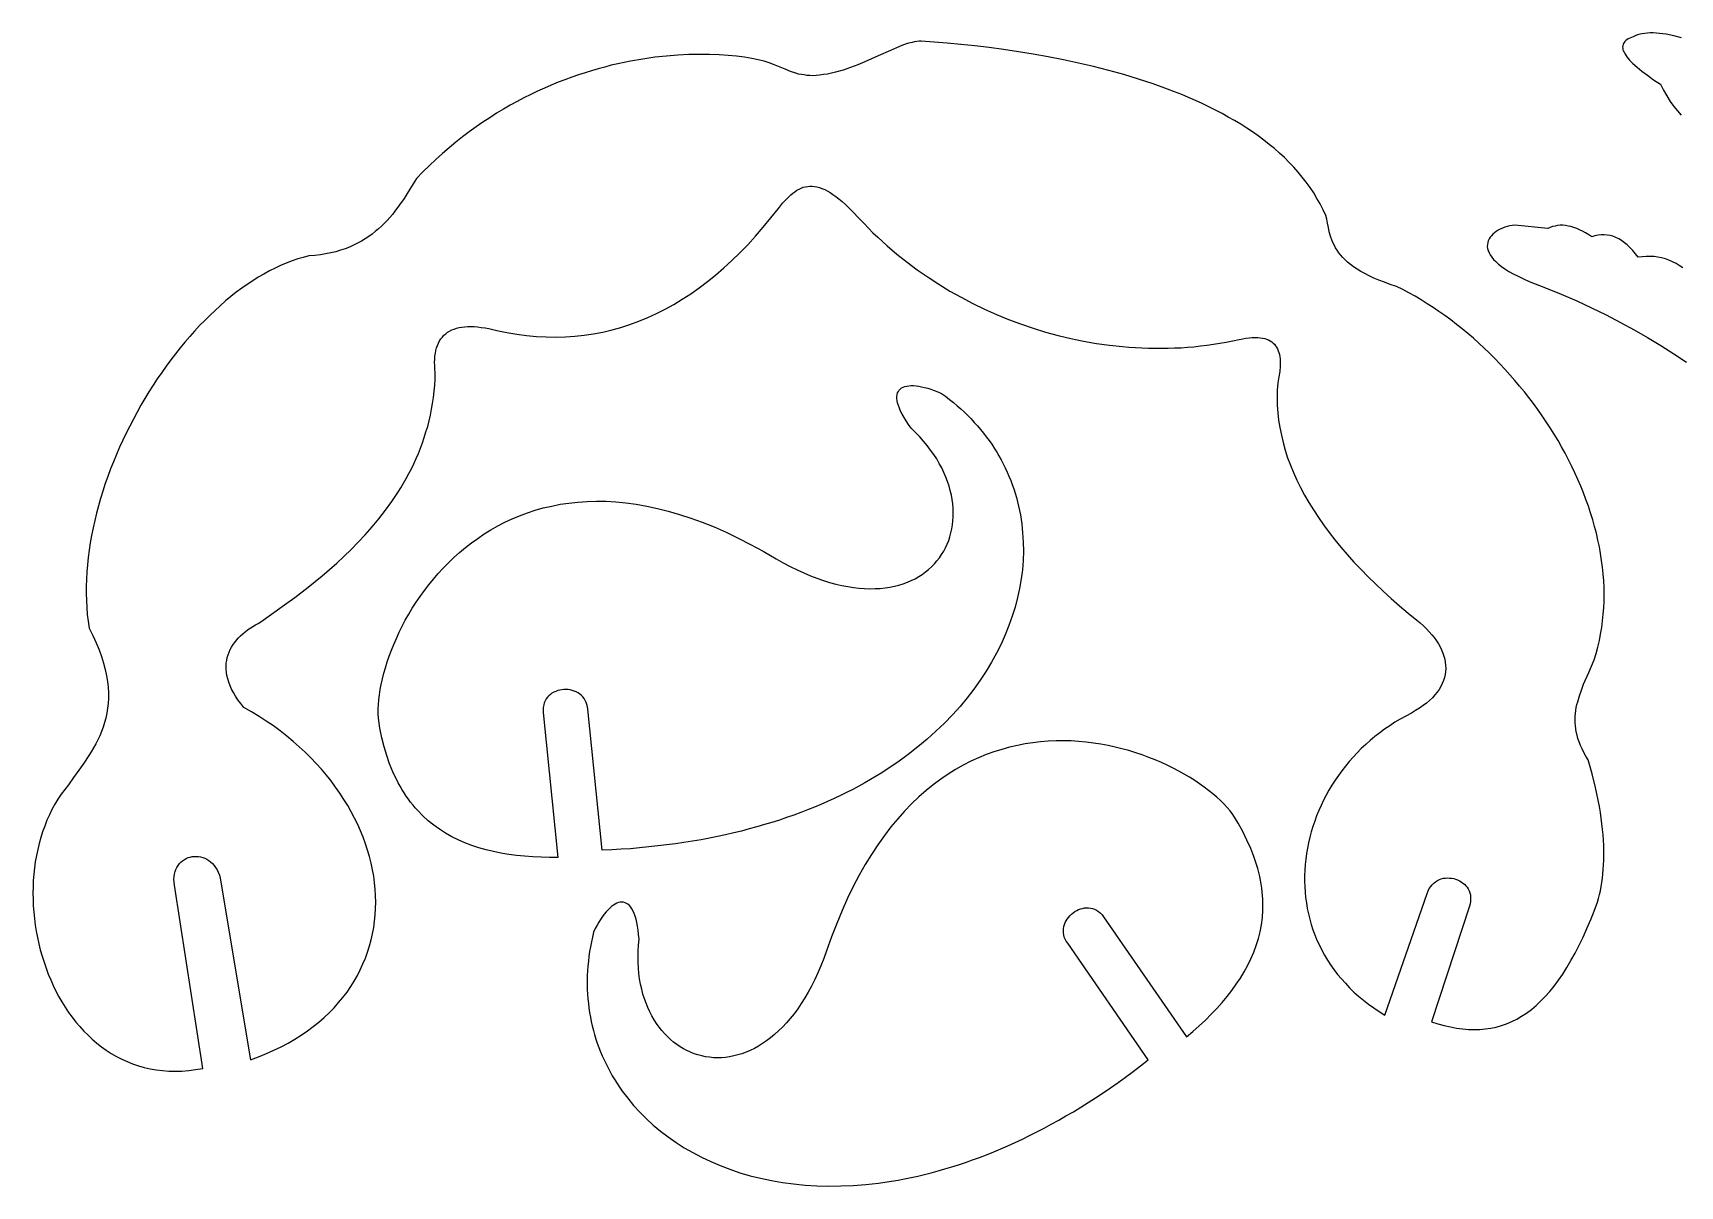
# Model space of a CAD drawing. Extents: x 0 to 511, y 0 to 190.
# Drawn here: x 1.6 to 117.2, y 7.1 to 88.1 of the extents above; entities that cross this region are included whole.
import ezdxf

# ---------------------------------------------------------------- set-up
doc = ezdxf.new("R2010")
doc.units = 0
doc.layers.add('LAYER_1', color=1, linetype='CONTINUOUS')

msp = doc.modelspace()

# ---------------------------------------------------------------- linework, layer by layer
at = {"layer": 'LAYER_1'}
for points in [[(117.29, 87.72), (116.75, 87.86), (116.23, 87.97), (115.99, 88), (115.76, 88.03), (115.53, 88.05), (115.31, 88.06), (115.1, 88.06), (114.9, 88.05), (114.71, 88.03), (114.53, 88.01), (114.36, 87.97), (114.2, 87.92), (114.05, 87.86), (113.91, 87.79), (113.78, 87.74), (113.66, 87.69), (113.56, 87.64), (113.47, 87.58), (113.39, 87.52), (113.32, 87.46), (113.26, 87.39), (113.22, 87.32), (113.19, 87.24), (113.17, 87.16), (113.16, 87.08), (113.17, 86.99), (113.18, 86.9), (113.21, 86.81), (113.26, 86.71), (113.31, 86.61), (113.38, 86.5), (113.45, 86.39), (113.65, 86.16), (113.89, 85.91), (114.18, 85.65), (114.52, 85.38), (114.91, 85.09), (115.34, 84.78), (115.83, 84.46), (116.04, 84.04), (116.27, 83.64), (116.51, 83.26), (116.76, 82.91), (117.01, 82.59), (117.28, 82.29)], [(117.38, 71.57), (117.14, 71.73), (116.91, 71.88), (116.66, 72), (116.41, 72.11), (116.16, 72.2), (115.9, 72.27), (115.64, 72.32), (115.37, 72.36), (115.1, 72.38), (114.82, 72.37), (114.54, 72.35), (114.25, 72.32), (114.06, 72.56), (113.87, 72.79), (113.68, 73), (113.48, 73.18), (113.29, 73.34), (113.09, 73.49), (112.89, 73.61), (112.69, 73.71), (112.48, 73.79), (112.28, 73.84), (112.07, 73.88), (111.86, 73.9), (111.65, 73.89), (111.44, 73.87), (111.22, 73.82), (111.01, 73.75), (110.79, 73.9), (110.57, 74.03), (110.35, 74.15), (110.14, 74.25), (109.94, 74.34), (109.73, 74.41), (109.53, 74.47), (109.34, 74.51), (109.15, 74.54), (108.96, 74.56), (108.78, 74.56), (108.6, 74.54), (108.42, 74.51), (108.25, 74.47), (108.08, 74.41), (107.91, 74.33), (105.6, 74.58), (105.42, 74.55), (105.24, 74.52), (105.07, 74.47), (104.9, 74.42), (104.74, 74.36), (104.58, 74.29), (104.44, 74.21), (104.3, 74.13), (104.17, 74.03), (104.06, 73.94), (103.96, 73.83), (103.87, 73.72), (103.8, 73.6), (103.74, 73.48), (103.7, 73.35), (103.68, 73.22), (103.67, 73.08), (103.69, 72.94), (103.73, 72.8), (103.79, 72.64), (103.87, 72.49), (103.98, 72.33), (104.11, 72.17), (104.27, 72.01), (104.45, 71.84), (104.67, 71.67), (104.91, 71.5), (105.19, 71.33), (105.49, 71.15), (105.83, 70.98), (106.2, 70.8), (106.6, 70.62), (107.75, 70.18), (108.86, 69.73), (109.94, 69.26), (110.99, 68.77), (112.01, 68.27), (113.01, 67.75), (113.98, 67.22), (114.92, 66.68), (115.85, 66.12), (116.76, 65.54), (117.64, 64.96)]]:
    msp.add_lwpolyline(points, dxfattribs=at)
for points in [[(5.57, 46.29), (5.83, 45.76), (6.06, 45.25), (6.27, 44.76), (6.44, 44.29), (6.58, 43.83), (6.7, 43.38), (6.79, 42.95), (6.86, 42.54), (6.91, 42.14), (6.93, 41.75), (6.93, 41.37), (6.91, 41.01), (6.87, 40.66), (6.82, 40.31), (6.75, 39.98), (6.66, 39.66), (6.56, 39.34), (6.45, 39.04), (6.32, 38.74), (6.19, 38.45), (6.04, 38.17), (5.89, 37.89), (5.72, 37.61), (5.56, 37.35), (5.21, 36.82), (4.85, 36.31), (4.48, 35.8), (4.13, 35.3), (3.87, 34.97), (3.62, 34.64), (3.39, 34.29), (3.18, 33.93), (2.97, 33.56), (2.79, 33.18), (2.61, 32.8), (2.46, 32.4), (2.31, 32), (2.18, 31.59), (2.07, 31.17), (1.97, 30.75), (1.88, 30.32), (1.8, 29.89), (1.74, 29.46), (1.69, 29.02), (1.66, 28.58), (1.64, 28.13), (1.63, 27.69), (1.64, 27.24), (1.66, 26.79), (1.69, 26.35), (1.74, 25.9), (1.79, 25.45), (1.87, 25.01), (1.95, 24.57), (2.04, 24.13), (2.15, 23.7), (2.27, 23.27), (2.41, 22.84), (2.55, 22.42), (2.71, 22.01), (2.88, 21.6), (3.06, 21.2), (3.25, 20.81), (3.45, 20.42), (3.67, 20.05), (3.9, 19.68), (4.14, 19.32), (4.39, 18.98), (4.65, 18.64), (4.92, 18.32), (5.2, 18.01), (5.5, 17.71), (5.8, 17.43), (6.12, 17.16), (6.45, 16.9), (6.78, 16.66), (7.13, 16.44), (7.49, 16.23), (7.86, 16.04), (8.24, 15.87), (8.63, 15.72), (9.03, 15.58), (9.44, 15.46), (9.85, 15.37), (10.28, 15.29), (10.72, 15.24), (11.17, 15.2), (11.62, 15.19), (12.09, 15.2), (12.57, 15.24), (13.05, 15.3), (13.55, 15.38), (11.57, 28.25), (11.54, 28.46), (11.53, 28.66), (11.54, 28.85), (11.57, 29.03), (11.61, 29.2), (11.67, 29.36), (11.74, 29.5), (11.82, 29.64), (11.92, 29.76), (12.02, 29.87), (12.13, 29.96), (12.26, 30.05), (12.38, 30.12), (12.52, 30.18), (12.66, 30.22), (12.8, 30.25), (12.95, 30.27), (13.1, 30.27), (13.25, 30.26), (13.4, 30.23), (13.55, 30.2), (13.69, 30.14), (13.84, 30.07), (13.97, 29.99), (14.1, 29.89), (14.23, 29.77), (14.35, 29.64), (14.45, 29.49), (14.55, 29.33), (14.64, 29.15), (14.72, 28.96), (14.78, 28.74), (16.89, 16), (17.46, 16.21), (18.01, 16.43), (18.54, 16.66), (19.05, 16.91), (19.54, 17.17), (20.01, 17.44), (20.46, 17.72), (20.89, 18.02), (21.3, 18.33), (21.7, 18.64), (22.07, 18.97), (22.43, 19.31), (22.77, 19.65), (23.08, 20.01), (23.38, 20.37), (23.67, 20.74), (23.93, 21.13), (24.17, 21.51), (24.4, 21.91), (24.6, 22.31), (24.79, 22.72), (24.96, 23.13), (25.11, 23.55), (25.25, 23.98), (25.36, 24.41), (25.46, 24.84), (25.54, 25.28), (25.6, 25.72), (25.64, 26.16), (25.67, 26.61), (25.68, 27.06), (25.67, 27.51), (25.64, 27.97), (25.6, 28.42), (25.54, 28.88), (25.46, 29.33), (25.36, 29.79), (25.25, 30.25), (25.11, 30.7), (24.97, 31.16), (24.8, 31.61), (24.62, 32.06), (24.42, 32.51), (24.2, 32.96), (23.97, 33.4), (23.72, 33.84), (23.45, 34.27), (23.17, 34.71), (22.87, 35.13), (22.55, 35.56), (22.22, 35.97), (21.87, 36.38), (21.51, 36.79), (21.13, 37.19), (20.73, 37.58), (20.31, 37.96), (19.88, 38.34), (19.44, 38.71), (18.98, 39.07), (18.5, 39.42), (18, 39.76), (17.5, 40.09), (16.97, 40.41), (16.43, 40.72), (16.21, 40.99), (16.02, 41.25), (15.85, 41.51), (15.7, 41.76), (15.57, 42.01), (15.46, 42.25), (15.37, 42.49), (15.3, 42.73), (15.24, 42.96), (15.21, 43.18), (15.19, 43.4), (15.19, 43.61), (15.2, 43.82), (15.23, 44.02), (15.27, 44.22), (15.32, 44.41), (15.39, 44.6), (15.47, 44.78), (15.57, 44.96), (15.67, 45.13), (15.79, 45.29), (15.92, 45.45), (16.06, 45.6), (16.2, 45.75), (16.36, 45.89), (16.52, 46.03), (16.69, 46.16), (16.87, 46.28), (17.05, 46.4), (17.24, 46.51), (17.43, 46.62), (17.63, 46.72), (19.12, 47.8), (20, 48.44), (20.95, 49.17), (21.44, 49.56), (21.93, 49.97), (22.44, 50.4), (22.95, 50.85), (23.45, 51.32), (23.96, 51.81), (24.46, 52.32), (24.95, 52.84), (25.44, 53.39), (25.91, 53.97), (26.37, 54.56), (26.81, 55.17), (27.23, 55.8), (27.44, 56.13), (27.63, 56.46), (27.82, 56.79), (28.01, 57.13), (28.19, 57.48), (28.36, 57.83), (28.52, 58.19), (28.68, 58.55), (28.82, 58.92), (28.96, 59.29), (29.09, 59.67), (29.21, 60.06), (29.33, 60.45), (29.43, 60.84), (29.52, 61.24), (29.6, 61.65), (29.67, 62.06), (29.73, 62.48), (29.78, 62.91), (29.82, 63.34), (29.85, 63.77), (29.86, 64.22), (29.83, 64.47), (29.82, 64.71), (29.81, 64.95), (29.82, 65.17), (29.84, 65.38), (29.87, 65.59), (29.9, 65.78), (29.95, 65.96), (30.01, 66.13), (30.08, 66.3), (30.16, 66.45), (30.26, 66.59), (30.36, 66.72), (30.47, 66.84), (30.59, 66.95), (30.72, 67.05), (30.87, 67.14), (31.02, 67.22), (31.18, 67.28), (31.35, 67.34), (31.54, 67.39), (31.73, 67.42), (31.93, 67.44), (32.14, 67.46), (32.36, 67.46), (32.59, 67.45), (32.83, 67.43), (33.09, 67.4), (33.35, 67.36), (33.61, 67.31), (33.89, 67.24), (34.18, 67.17), (34.88, 67.03), (35.58, 66.91), (36.27, 66.82), (36.96, 66.76), (37.64, 66.73), (38.32, 66.72), (38.99, 66.74), (39.65, 66.78), (40.31, 66.85), (40.97, 66.95), (41.61, 67.07), (42.26, 67.22), (42.89, 67.4), (43.52, 67.6), (44.15, 67.83), (44.77, 68.08), (45.38, 68.36), (45.99, 68.67), (46.6, 69.01), (47.19, 69.37), (47.79, 69.75), (48.37, 70.17), (48.95, 70.61), (49.53, 71.07), (50.1, 71.57), (50.67, 72.09), (51.22, 72.63), (51.78, 73.2), (52.33, 73.8), (52.87, 74.43), (53.4, 75.08), (53.94, 75.75), (54.23, 76.11), (54.52, 76.43), (54.66, 76.57), (54.8, 76.7), (54.95, 76.82), (55.09, 76.92), (55.23, 77.02), (55.38, 77.1), (55.53, 77.17), (55.68, 77.23), (55.83, 77.27), (55.99, 77.29), (56.14, 77.31), (56.31, 77.31), (56.47, 77.29), (56.64, 77.26), (56.81, 77.21), (56.99, 77.15), (57.18, 77.07), (57.36, 76.97), (57.56, 76.86), (57.76, 76.72), (57.97, 76.58), (58.18, 76.41), (58.4, 76.22), (58.63, 76.02), (58.87, 75.79), (59.12, 75.55), (59.63, 75.01), (59.94, 74.68), (60.25, 74.36), (60.57, 74.04), (60.9, 73.73), (61.23, 73.43), (61.56, 73.13), (62.25, 72.54), (62.96, 71.98), (63.68, 71.44), (64.43, 70.92), (65.19, 70.43), (65.97, 69.95), (66.76, 69.51), (67.57, 69.08), (68.39, 68.68), (69.23, 68.31), (70.07, 67.96), (70.93, 67.64), (71.8, 67.34), (72.67, 67.07), (73.56, 66.83), (74.45, 66.62), (75.35, 66.43), (76.25, 66.27), (77.16, 66.15), (78.07, 66.05), (78.52, 66.01), (78.98, 65.98), (79.44, 65.95), (79.89, 65.94), (80.35, 65.93), (80.81, 65.93), (81.27, 65.94), (81.72, 65.95), (82.18, 65.97), (82.64, 66.01), (83.09, 66.04), (83.55, 66.09), (84, 66.15), (84.46, 66.21), (84.91, 66.28), (85.36, 66.36), (85.81, 66.45), (86.26, 66.55), (86.51, 66.6), (86.74, 66.64), (86.97, 66.67), (87.18, 66.68), (87.37, 66.69), (87.56, 66.69), (87.74, 66.67), (87.9, 66.65), (88.05, 66.61), (88.19, 66.57), (88.32, 66.52), (88.44, 66.45), (88.55, 66.38), (88.65, 66.3), (88.74, 66.21), (88.82, 66.11), (88.89, 66), (88.95, 65.88), (89, 65.76), (89.05, 65.63), (89.08, 65.49), (89.11, 65.34), (89.13, 65.19), (89.14, 65.02), (89.14, 64.68), (89.11, 64.31), (89.05, 63.92), (88.97, 63.5), (88.93, 62.98), (88.92, 62.45), (88.93, 61.93), (88.97, 61.41), (89.03, 60.88), (89.11, 60.36), (89.22, 59.83), (89.34, 59.31), (89.49, 58.78), (89.66, 58.25), (89.86, 57.73), (90.07, 57.2), (90.31, 56.68), (90.57, 56.15), (90.85, 55.63), (91.15, 55.1), (91.47, 54.58), (91.82, 54.06), (92.18, 53.53), (92.57, 53.01), (92.97, 52.49), (93.4, 51.97), (93.84, 51.45), (94.31, 50.93), (94.79, 50.42), (95.3, 49.9), (95.82, 49.39), (96.37, 48.88), (96.93, 48.36), (97.51, 47.86), (98.11, 47.35), (98.73, 46.84), (98.97, 46.65), (99.19, 46.44), (99.4, 46.24), (99.6, 46.03), (99.78, 45.83), (99.95, 45.62), (100.1, 45.4), (100.24, 45.19), (100.36, 44.98), (100.46, 44.76), (100.55, 44.54), (100.63, 44.33), (100.68, 44.11), (100.72, 43.89), (100.74, 43.68), (100.75, 43.46), (100.74, 43.25), (100.71, 43.03), (100.66, 42.82), (100.6, 42.61), (100.51, 42.4), (100.41, 42.2), (100.29, 41.99), (100.15, 41.79), (100, 41.6), (99.82, 41.4), (99.62, 41.21), (99.41, 41.03), (99.17, 40.85), (98.92, 40.67), (98.64, 40.5), (98.35, 40.33), (97.95, 40.12), (97.56, 39.91), (97.19, 39.68), (96.82, 39.44), (96.46, 39.2), (96.12, 38.94), (95.78, 38.68), (95.45, 38.4), (95.14, 38.12), (94.83, 37.83), (94.53, 37.53), (94.25, 37.23), (93.98, 36.92), (93.71, 36.6), (93.46, 36.27), (93.22, 35.94), (92.99, 35.61), (92.77, 35.27), (92.56, 34.92), (92.36, 34.57), (92.18, 34.21), (92.01, 33.85), (91.84, 33.48), (91.69, 33.12), (91.56, 32.74), (91.43, 32.37), (91.32, 31.99), (91.21, 31.61), (91.12, 31.23), (91.05, 30.85), (90.98, 30.46), (90.93, 30.08), (90.89, 29.69), (90.86, 29.31), (90.85, 28.92), (90.85, 28.53), (90.86, 28.15), (90.89, 27.76), (90.92, 27.38), (90.98, 27), (91.04, 26.62), (91.12, 26.24), (91.21, 25.87), (91.32, 25.49), (91.44, 25.12), (91.57, 24.76), (91.72, 24.4), (91.89, 24.04), (92.06, 23.69), (92.25, 23.34), (92.46, 22.99), (92.68, 22.65), (92.91, 22.32), (93.16, 21.99), (93.43, 21.67), (93.71, 21.36), (94, 21.05), (94.31, 20.75), (94.64, 20.46), (94.98, 20.18), (95.33, 19.9), (95.7, 19.63), (96.09, 19.38), (96.49, 19.13), (99.44, 27.67), (99.52, 27.85), (99.6, 28.01), (99.7, 28.15), (99.81, 28.28), (99.92, 28.39), (100.04, 28.49), (100.17, 28.57), (100.31, 28.64), (100.44, 28.69), (100.59, 28.73), (100.73, 28.75), (100.87, 28.76), (101.02, 28.75), (101.16, 28.74), (101.31, 28.71), (101.44, 28.67), (101.58, 28.62), (101.71, 28.56), (101.83, 28.48), (101.95, 28.4), (102.06, 28.31), (102.16, 28.21), (102.25, 28.1), (102.32, 27.98), (102.39, 27.85), (102.44, 27.72), (102.48, 27.57), (102.5, 27.42), (102.5, 27.27), (102.49, 27.11), (102.46, 26.94), (102.41, 26.77), (99.76, 18.66), (100.21, 18.52), (100.65, 18.4), (101.08, 18.3), (101.51, 18.22), (101.93, 18.16), (102.34, 18.13), (102.74, 18.12), (103.14, 18.13), (103.53, 18.16), (103.91, 18.21), (104.29, 18.29), (104.66, 18.4), (105.02, 18.52), (105.38, 18.67), (105.73, 18.85), (106.08, 19.05), (106.42, 19.27), (106.76, 19.52), (107.09, 19.8), (107.41, 20.1), (107.73, 20.43), (108.05, 20.78), (108.35, 21.16), (108.66, 21.57), (108.96, 22.01), (109.25, 22.47), (109.54, 22.96), (109.83, 23.48), (110.11, 24.03), (110.39, 24.6), (110.66, 25.21), (110.93, 25.84), (111.13, 26.31), (111.31, 26.8), (111.39, 27.06), (111.47, 27.32), (111.53, 27.59), (111.6, 27.86), (111.65, 28.15), (111.7, 28.44), (111.74, 28.73), (111.78, 29.04), (111.81, 29.35), (111.83, 29.67), (111.84, 30), (111.85, 30.34), (111.85, 30.68), (111.84, 31.04), (111.82, 31.4), (111.79, 31.77), (111.76, 32.16), (111.71, 32.55), (111.66, 32.95), (111.6, 33.36), (111.53, 33.78), (111.45, 34.22), (111.25, 35.11), (111.02, 36.06), (110.75, 37.05), (110.59, 37.31), (110.44, 37.56), (110.32, 37.81), (110.21, 38.06), (110.11, 38.3), (110.03, 38.54), (109.97, 38.77), (109.91, 39), (109.87, 39.22), (109.85, 39.44), (109.83, 39.66), (109.83, 39.87), (109.83, 40.09), (109.85, 40.3), (109.88, 40.5), (109.91, 40.71), (109.96, 40.92), (110.01, 41.12), (110.13, 41.53), (110.27, 41.94), (110.43, 42.35), (110.79, 43.18), (110.98, 43.61), (111.17, 44.06), (111.3, 44.51), (111.43, 44.96), (111.53, 45.41), (111.62, 45.87), (111.7, 46.33), (111.76, 46.79), (111.81, 47.26), (111.84, 47.72), (111.86, 48.19), (111.87, 48.66), (111.86, 49.14), (111.84, 49.61), (111.8, 50.09), (111.75, 50.56), (111.69, 51.04), (111.62, 51.52), (111.53, 51.99), (111.43, 52.47), (111.32, 52.95), (111.2, 53.42), (111.07, 53.9), (110.92, 54.37), (110.76, 54.85), (110.59, 55.32), (110.42, 55.79), (110.23, 56.26), (110.03, 56.72), (109.82, 57.18), (109.6, 57.64), (109.37, 58.1), (109.13, 58.56), (108.88, 59.01), (108.63, 59.46), (108.36, 59.9), (108.08, 60.34), (107.8, 60.77), (107.51, 61.2), (107.21, 61.63), (106.9, 62.05), (106.59, 62.47), (106.27, 62.88), (105.94, 63.28), (105.6, 63.68), (105.26, 64.07), (104.91, 64.46), (104.55, 64.84), (104.19, 65.21), (103.82, 65.58), (103.45, 65.94), (103.07, 66.29), (102.69, 66.63), (102.3, 66.96), (101.9, 67.29), (101.5, 67.61), (101.1, 67.92), (100.69, 68.22), (100.28, 68.51), (99.87, 68.79), (99.45, 69.06), (99.02, 69.33), (98.6, 69.58), (98.17, 69.82), (97.74, 70.05), (97.31, 70.27), (96.86, 70.41), (96.45, 70.56), (96.07, 70.71), (95.71, 70.86), (95.38, 71.01), (95.07, 71.17), (94.79, 71.33), (94.53, 71.49), (94.29, 71.65), (94.07, 71.81), (93.87, 71.98), (93.69, 72.14), (93.53, 72.31), (93.38, 72.48), (93.25, 72.64), (93.13, 72.81), (93.03, 72.98), (92.94, 73.14), (92.86, 73.31), (92.79, 73.47), (92.67, 73.79), (92.58, 74.11), (92.52, 74.41), (92.46, 74.7), (92.4, 74.98), (92.34, 75.24), (92.15, 75.65), (91.95, 76.06), (91.72, 76.45), (91.49, 76.84), (91.24, 77.22), (90.97, 77.58), (90.69, 77.95), (90.4, 78.3), (90.09, 78.64), (89.77, 78.98), (89.44, 79.31), (89.09, 79.63), (88.74, 79.94), (88.37, 80.24), (87.99, 80.54), (87.6, 80.83), (87.2, 81.11), (86.79, 81.38), (86.37, 81.65), (85.94, 81.91), (85.5, 82.16), (85.06, 82.4), (84.6, 82.64), (84.14, 82.87), (83.67, 83.1), (83.2, 83.31), (82.71, 83.52), (82.23, 83.73), (81.73, 83.93), (81.24, 84.12), (80.22, 84.48), (79.2, 84.82), (78.16, 85.14), (77.11, 85.43), (76.05, 85.7), (74.99, 85.95), (73.93, 86.18), (72.87, 86.39), (71.81, 86.57), (70.77, 86.74), (69.73, 86.9), (68.72, 87.03), (67.72, 87.15), (66.74, 87.25), (65.78, 87.34), (64.86, 87.42), (63.96, 87.48), (63.81, 87.48), (63.65, 87.46), (63.49, 87.44), (63.32, 87.4), (62.97, 87.31), (62.6, 87.18), (62.21, 87.02), (61.8, 86.84), (60.93, 86.45), (60.47, 86.24), (60, 86.03), (59.5, 85.82), (58.99, 85.63), (58.47, 85.46), (57.93, 85.31), (57.66, 85.24), (57.38, 85.18), (57.1, 85.14), (56.81, 85.1), (56.58, 85.07), (56.36, 85.06), (56.15, 85.07), (55.94, 85.08), (55.74, 85.11), (55.55, 85.14), (55.35, 85.18), (55.16, 85.24), (54.78, 85.36), (54.4, 85.51), (53.59, 85.85), (53.28, 85.96), (52.93, 86.07), (52.52, 86.18), (52.06, 86.27), (51.55, 86.36), (51, 86.43), (50.41, 86.49), (49.78, 86.53), (49.11, 86.56), (48.4, 86.56), (47.66, 86.55), (46.89, 86.51), (46.09, 86.44), (45.27, 86.35), (44.42, 86.23), (43.55, 86.08), (42.66, 85.89), (42.21, 85.79), (41.75, 85.67), (41.29, 85.55), (40.83, 85.41), (40.37, 85.27), (39.9, 85.12), (39.43, 84.95), (38.95, 84.78), (38.48, 84.6), (38, 84.4), (37.52, 84.19), (37.04, 83.98), (36.56, 83.75), (36.08, 83.51), (35.6, 83.25), (35.12, 82.99), (34.64, 82.71), (34.16, 82.42), (33.68, 82.11), (33.2, 81.8), (32.72, 81.47), (32.25, 81.12), (31.77, 80.76), (31.3, 80.39), (30.84, 80), (30.37, 79.6), (29.91, 79.18), (29.45, 78.75), (28.99, 78.31), (28.54, 77.84), (27.97, 76.91), (27.67, 76.45), (27.36, 75.99), (27.03, 75.55), (26.85, 75.33), (26.67, 75.11), (26.48, 74.9), (26.29, 74.7), (26.08, 74.5), (25.87, 74.31), (25.65, 74.12), (25.43, 73.94), (25.19, 73.77), (24.94, 73.6), (24.68, 73.45), (24.41, 73.3), (24.13, 73.16), (23.84, 73.03), (23.53, 72.91), (23.21, 72.81), (22.88, 72.71), (22.54, 72.62), (22.17, 72.55), (21.8, 72.49), (21.41, 72.45), (21, 72.42), (20.6, 72.31), (20.21, 72.2), (19.81, 72.06), (19.41, 71.91), (19.01, 71.74), (18.62, 71.56), (18.23, 71.36), (17.83, 71.14), (17.44, 70.91), (17.05, 70.67), (16.67, 70.41), (16.28, 70.14), (15.9, 69.86), (15.52, 69.56), (15.15, 69.25), (14.78, 68.92), (14.41, 68.59), (14.05, 68.24), (13.69, 67.89), (13.33, 67.52), (12.98, 67.14), (12.63, 66.75), (12.29, 66.36), (11.96, 65.95), (11.63, 65.53), (11.3, 65.11), (10.98, 64.68), (10.67, 64.23), (10.36, 63.79), (10.07, 63.33), (9.77, 62.87), (9.49, 62.4), (9.21, 61.93), (8.94, 61.45), (8.68, 60.96), (8.42, 60.47), (8.18, 59.98), (7.94, 59.48), (7.71, 58.98), (7.5, 58.48), (7.29, 57.97), (7.08, 57.46), (6.89, 56.94), (6.71, 56.43), (6.54, 55.91), (6.38, 55.39), (6.23, 54.87), (6.1, 54.35), (5.97, 53.84), (5.85, 53.32), (5.75, 52.8), (5.66, 52.28), (5.58, 51.77), (5.51, 51.25), (5.46, 50.74), (5.41, 50.23), (5.39, 49.72), (5.37, 49.22), (5.37, 48.72), (5.38, 48.22), (5.41, 47.73), (5.44, 47.25), (5.5, 46.77), (5.57, 46.29)], [(41.57, 30.7), (40.56, 40.6), (40.54, 40.77), (40.5, 40.93), (40.45, 41.08), (40.38, 41.22), (40.3, 41.35), (40.21, 41.47), (40.11, 41.57), (40, 41.66), (39.88, 41.74), (39.75, 41.81), (39.61, 41.87), (39.47, 41.91), (39.33, 41.95), (39.18, 41.97), (39.03, 41.98), (38.89, 41.97), (38.74, 41.96), (38.59, 41.94), (38.45, 41.9), (38.31, 41.85), (38.18, 41.79), (38.05, 41.72), (37.94, 41.64), (37.83, 41.54), (37.73, 41.44), (37.64, 41.32), (37.57, 41.19), (37.51, 41.05), (37.47, 40.9), (37.44, 40.73), (37.43, 40.56), (37.43, 40.37), (38.47, 30.19), (37.87, 30.19), (37.28, 30.21), (36.7, 30.23), (36.12, 30.28), (35.56, 30.33), (35.01, 30.41), (34.47, 30.5), (33.94, 30.61), (33.42, 30.73), (32.91, 30.88), (32.42, 31.04), (31.94, 31.22), (31.47, 31.43), (31.02, 31.65), (30.58, 31.9), (30.16, 32.17), (29.75, 32.46), (29.36, 32.77), (28.99, 33.11), (28.63, 33.48), (28.46, 33.67), (28.3, 33.86), (28.13, 34.07), (27.98, 34.28), (27.82, 34.5), (27.67, 34.72), (27.53, 34.95), (27.39, 35.19), (27.26, 35.43), (27.13, 35.68), (27, 35.94), (26.89, 36.21), (26.77, 36.48), (26.66, 36.76), (26.46, 37.34), (26.28, 37.95), (26.12, 38.59), (25.98, 39.27), (25.87, 39.97), (25.86, 40.27), (25.86, 40.59), (25.87, 40.92), (25.9, 41.26), (25.95, 41.61), (26, 41.97), (26.07, 42.34), (26.16, 42.73), (26.25, 43.12), (26.36, 43.51), (26.49, 43.92), (26.63, 44.33), (26.78, 44.74), (26.95, 45.15), (27.13, 45.57), (27.33, 46), (27.54, 46.42), (27.76, 46.84), (28, 47.26), (28.25, 47.68), (28.52, 48.1), (28.8, 48.51), (29.1, 48.92), (29.4, 49.33), (29.73, 49.73), (30.07, 50.12), (30.42, 50.5), (30.79, 50.88), (31.17, 51.24), (31.56, 51.6), (31.97, 51.94), (32.4, 52.28), (32.84, 52.59), (33.29, 52.9), (33.76, 53.19), (34.24, 53.46), (34.74, 53.72), (35.25, 53.96), (35.77, 54.18), (36.32, 54.38), (36.87, 54.56), (37.44, 54.73), (38.03, 54.86), (38.63, 54.98), (39.24, 55.07), (39.87, 55.14), (40.52, 55.18), (41.18, 55.2), (41.85, 55.19), (42.54, 55.15), (43.24, 55.08), (43.96, 54.98), (44.7, 54.85), (45.45, 54.69), (46.21, 54.5), (46.99, 54.27), (47.78, 54.01), (48.59, 53.72), (49.42, 53.39), (50.26, 53.02), (51.11, 52.61), (51.98, 52.17), (52.87, 51.68), (53.77, 51.16), (54.27, 50.88), (54.76, 50.62), (55.24, 50.38), (55.72, 50.16), (56.18, 49.96), (56.64, 49.79), (57.09, 49.63), (57.53, 49.5), (57.96, 49.38), (58.38, 49.28), (58.8, 49.2), (59.2, 49.14), (59.59, 49.09), (59.98, 49.06), (60.35, 49.05), (60.72, 49.06), (61.07, 49.08), (61.42, 49.11), (61.75, 49.17), (62.07, 49.23), (62.39, 49.31), (62.69, 49.4), (62.98, 49.51), (63.26, 49.63), (63.52, 49.76), (63.78, 49.91), (64.02, 50.06), (64.25, 50.23), (64.47, 50.41), (64.68, 50.6), (64.88, 50.8), (65.06, 51.01), (65.23, 51.22), (65.38, 51.45), (65.53, 51.69), (65.66, 51.93), (65.77, 52.18), (65.88, 52.44), (65.97, 52.7), (66.04, 52.97), (66.1, 53.25), (66.15, 53.53), (66.18, 53.82), (66.2, 54.11), (66.2, 54.41), (66.19, 54.71), (66.17, 55.02), (66.12, 55.32), (66.07, 55.63), (65.99, 55.95), (65.91, 56.26), (65.8, 56.58), (65.68, 56.89), (65.54, 57.21), (65.39, 57.53), (65.22, 57.84), (65.04, 58.16), (64.83, 58.48), (64.61, 58.79), (64.38, 59.1), (64.12, 59.41), (63.85, 59.72), (63.56, 60.02), (63.26, 60.32), (63.06, 60.59), (62.9, 60.84), (62.75, 61.08), (62.62, 61.31), (62.51, 61.52), (62.42, 61.72), (62.35, 61.91), (62.3, 62.09), (62.26, 62.26), (62.25, 62.41), (62.25, 62.55), (62.26, 62.68), (62.3, 62.8), (62.35, 62.9), (62.41, 63), (62.49, 63.08), (62.58, 63.15), (62.69, 63.2), (62.81, 63.25), (62.94, 63.28), (63.08, 63.3), (63.24, 63.31), (63.41, 63.31), (63.59, 63.3), (63.78, 63.27), (63.98, 63.23), (64.19, 63.18), (64.41, 63.12), (64.64, 63.05), (64.87, 62.97), (65.12, 62.87), (65.37, 62.76), (65.65, 62.56), (65.93, 62.34), (66.21, 62.13), (66.47, 61.9), (66.73, 61.68), (66.98, 61.45), (67.22, 61.21), (67.46, 60.97), (67.68, 60.73), (67.9, 60.48), (68.12, 60.23), (68.32, 59.98), (68.52, 59.72), (68.72, 59.46), (68.9, 59.19), (69.08, 58.92), (69.25, 58.65), (69.41, 58.37), (69.56, 58.09), (69.71, 57.81), (69.85, 57.53), (69.98, 57.24), (70.11, 56.95), (70.23, 56.65), (70.34, 56.36), (70.44, 56.06), (70.54, 55.76), (70.63, 55.46), (70.71, 55.15), (70.78, 54.85), (70.85, 54.54), (70.91, 54.23), (70.96, 53.91), (71.01, 53.6), (71.04, 53.28), (71.07, 52.97), (71.11, 52.33), (71.12, 51.69), (71.1, 51.04), (71.05, 50.39), (70.96, 49.74), (70.85, 49.08), (70.71, 48.43), (70.54, 47.77), (70.34, 47.12), (70.11, 46.47), (69.85, 45.82), (69.56, 45.17), (69.24, 44.53), (68.89, 43.89), (68.5, 43.26), (68.09, 42.63), (67.65, 42.01), (67.18, 41.4), (66.68, 40.8), (66.15, 40.21), (65.58, 39.63), (64.99, 39.05), (64.37, 38.49), (63.71, 37.95), (63.03, 37.41), (62.32, 36.89), (61.57, 36.39), (61.19, 36.14), (60.79, 35.9), (60.4, 35.66), (59.99, 35.43), (59.57, 35.2), (59.15, 34.97), (58.72, 34.75), (58.28, 34.54), (57.84, 34.33), (57.39, 34.12), (56.92, 33.92), (56.46, 33.72), (55.98, 33.53), (55.5, 33.34), (55.01, 33.16), (54.51, 32.99), (54, 32.82), (53.48, 32.65), (52.96, 32.5), (52.43, 32.34), (51.89, 32.2), (51.35, 32.05), (50.8, 31.92), (50.23, 31.79), (49.67, 31.67), (49.09, 31.55), (48.51, 31.44), (47.91, 31.34), (47.31, 31.24), (46.71, 31.15), (46.09, 31.07), (45.47, 31), (44.84, 30.93), (44.2, 30.87), (43.55, 30.81), (42.9, 30.77), (42.24, 30.73), (41.57, 30.7)], [(79.88, 15.98), (74.23, 24.17), (74.13, 24.32), (74.05, 24.46), (73.99, 24.61), (73.95, 24.76), (73.93, 24.91), (73.93, 25.05), (73.94, 25.2), (73.96, 25.34), (74, 25.48), (74.06, 25.62), (74.12, 25.75), (74.2, 25.87), (74.29, 25.99), (74.39, 26.1), (74.49, 26.21), (74.61, 26.3), (74.73, 26.39), (74.86, 26.46), (74.99, 26.53), (75.12, 26.58), (75.26, 26.62), (75.41, 26.65), (75.55, 26.66), (75.69, 26.66), (75.84, 26.64), (75.98, 26.61), (76.12, 26.56), (76.26, 26.49), (76.39, 26.4), (76.52, 26.3), (76.64, 26.17), (76.75, 26.02), (82.56, 17.6), (83.02, 17.99), (83.46, 18.38), (83.89, 18.78), (84.3, 19.19), (84.69, 19.6), (85.06, 20.01), (85.41, 20.43), (85.75, 20.86), (86.06, 21.29), (86.35, 21.73), (86.62, 22.17), (86.87, 22.63), (87.09, 23.08), (87.29, 23.55), (87.46, 24.02), (87.61, 24.5), (87.73, 24.98), (87.82, 25.47), (87.89, 25.97), (87.92, 26.48), (87.93, 26.74), (87.93, 27), (87.92, 27.26), (87.9, 27.52), (87.88, 27.78), (87.85, 28.05), (87.81, 28.32), (87.76, 28.59), (87.7, 28.86), (87.64, 29.14), (87.57, 29.41), (87.48, 29.69), (87.39, 29.98), (87.3, 30.26), (87.07, 30.83), (86.81, 31.41), (86.52, 32.01), (86.18, 32.61), (85.81, 33.22), (85.63, 33.46), (85.42, 33.69), (85.2, 33.93), (84.96, 34.18), (84.7, 34.42), (84.42, 34.66), (84.12, 34.89), (83.81, 35.13), (83.48, 35.36), (83.14, 35.59), (82.78, 35.82), (82.41, 36.04), (82.03, 36.25), (81.63, 36.46), (81.22, 36.66), (80.8, 36.86), (80.36, 37.04), (79.92, 37.22), (79.46, 37.39), (79, 37.54), (78.53, 37.69), (78.04, 37.82), (77.55, 37.94), (77.06, 38.05), (76.55, 38.14), (76.04, 38.22), (75.52, 38.29), (75, 38.33), (74.47, 38.37), (73.94, 38.38), (73.41, 38.38), (72.87, 38.35), (72.33, 38.31), (71.78, 38.25), (71.24, 38.17), (70.7, 38.06), (70.15, 37.93), (69.6, 37.78), (69.06, 37.61), (68.52, 37.41), (67.98, 37.19), (67.44, 36.95), (66.9, 36.67), (66.37, 36.37), (65.84, 36.04), (65.32, 35.69), (64.8, 35.3), (64.29, 34.89), (63.78, 34.44), (63.28, 33.96), (62.79, 33.45), (62.31, 32.91), (61.83, 32.34), (61.37, 31.73), (60.91, 31.09), (60.46, 30.41), (60.03, 29.7), (59.6, 28.95), (59.19, 28.16), (58.79, 27.34), (58.4, 26.47), (58.03, 25.57), (57.67, 24.63), (57.32, 23.64), (57.13, 23.1), (56.92, 22.59), (56.71, 22.09), (56.49, 21.62), (56.26, 21.17), (56.03, 20.74), (55.78, 20.33), (55.54, 19.94), (55.29, 19.57), (55.03, 19.22), (54.77, 18.89), (54.5, 18.58), (54.23, 18.29), (53.95, 18.02), (53.67, 17.77), (53.39, 17.54), (53.11, 17.32), (52.83, 17.13), (52.54, 16.95), (52.25, 16.79), (51.96, 16.65), (51.67, 16.52), (51.38, 16.42), (51.09, 16.33), (50.8, 16.26), (50.51, 16.2), (50.23, 16.16), (49.94, 16.14), (49.66, 16.13), (49.38, 16.14), (49.1, 16.17), (48.83, 16.21), (48.56, 16.26), (48.29, 16.33), (48.03, 16.42), (47.77, 16.52), (47.52, 16.64), (47.28, 16.77), (47.04, 16.91), (46.8, 17.07), (46.58, 17.24), (46.36, 17.42), (46.15, 17.62), (45.94, 17.83), (45.75, 18.06), (45.56, 18.29), (45.38, 18.54), (45.22, 18.8), (45.06, 19.07), (44.91, 19.36), (44.78, 19.66), (44.65, 19.96), (44.54, 20.28), (44.43, 20.61), (44.35, 20.95), (44.27, 21.3), (44.2, 21.67), (44.15, 22.04), (44.12, 22.42), (44.1, 22.81), (44.09, 23.21), (44.1, 23.62), (44.12, 24.04), (44.16, 24.47), (44.13, 24.79), (44.1, 25.09), (44.05, 25.37), (44.01, 25.63), (43.95, 25.86), (43.89, 26.08), (43.82, 26.27), (43.74, 26.43), (43.66, 26.58), (43.57, 26.71), (43.48, 26.82), (43.38, 26.91), (43.28, 26.97), (43.18, 27.02), (43.07, 27.05), (42.96, 27.06), (42.84, 27.05), (42.72, 27.03), (42.6, 26.98), (42.48, 26.92), (42.36, 26.85), (42.23, 26.75), (42.1, 26.64), (41.98, 26.51), (41.85, 26.37), (41.72, 26.21), (41.59, 26.04), (41.46, 25.85), (41.34, 25.65), (41.21, 25.43), (41.09, 25.2), (40.97, 24.95), (40.88, 24.61), (40.81, 24.27), (40.74, 23.93), (40.69, 23.59), (40.64, 23.25), (40.6, 22.91), (40.56, 22.57), (40.54, 22.24), (40.52, 21.91), (40.52, 21.57), (40.52, 21.24), (40.52, 20.92), (40.54, 20.59), (40.56, 20.27), (40.6, 19.95), (40.64, 19.63), (40.68, 19.31), (40.74, 18.99), (40.8, 18.68), (40.87, 18.37), (40.95, 18.06), (41.04, 17.76), (41.13, 17.45), (41.23, 17.15), (41.34, 16.86), (41.45, 16.56), (41.57, 16.27), (41.7, 15.98), (41.84, 15.7), (41.98, 15.42), (42.13, 15.14), (42.28, 14.86), (42.45, 14.59), (42.62, 14.32), (42.79, 14.06), (42.98, 13.8), (43.36, 13.29), (43.77, 12.79), (44.21, 12.31), (44.67, 11.85), (45.15, 11.41), (45.66, 10.98), (46.2, 10.58), (46.75, 10.19), (47.33, 9.82), (47.93, 9.48), (48.55, 9.15), (49.19, 8.85), (49.85, 8.57), (50.53, 8.31), (51.23, 8.07), (51.95, 7.86), (52.68, 7.68), (53.44, 7.52), (54.21, 7.39), (55, 7.28), (55.81, 7.2), (56.63, 7.15), (57.47, 7.13), (58.32, 7.14), (59.19, 7.18), (60.07, 7.24), (60.96, 7.34), (61.41, 7.4), (61.87, 7.47), (62.33, 7.55), (62.79, 7.64), (63.25, 7.73), (63.72, 7.83), (64.19, 7.94), (64.66, 8.06), (65.14, 8.19), (65.62, 8.33), (66.1, 8.47), (66.58, 8.63), (67.07, 8.79), (67.56, 8.96), (68.05, 9.14), (68.54, 9.33), (69.04, 9.53), (69.54, 9.74), (70.04, 9.96), (70.54, 10.19), (71.05, 10.42), (71.55, 10.67), (72.06, 10.93), (72.57, 11.19), (73.08, 11.47), (73.6, 11.75), (74.11, 12.05), (74.63, 12.35), (75.15, 12.67), (75.67, 12.99), (76.19, 13.33), (76.72, 13.68), (77.24, 14.03), (77.77, 14.4), (78.29, 14.78), (78.82, 15.17), (79.35, 15.57), (79.88, 15.98)]]:
    msp.add_lwpolyline(points, close=True, dxfattribs=at)

doc.saveas('drawing.dxf')
